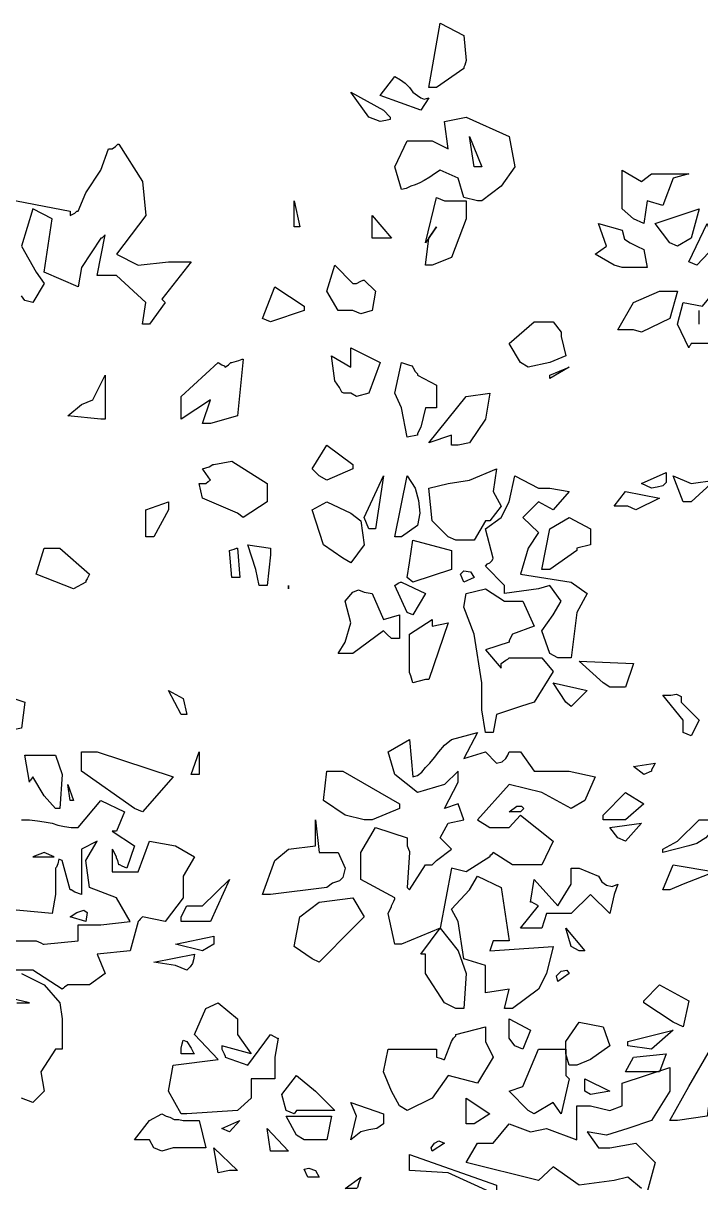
# Model space of a CAD drawing. Header units: millimetres. Extents: x 2810.5 to 2848.4, y 1624.4 to 1676.1.
# Drawn here: x 2820.015 to 2821.169, y 1661.764 to 1663.738 of the extents above; entities that cross this region are included whole.
import ezdxf

# ---------------------------------------------------------------- set-up
doc = ezdxf.new("R2010")
doc.units = ezdxf.units.MM
doc.layers.add('VERDE_ALBERI', color=104, linetype='Continuous')

msp = doc.modelspace()

# ---------------------------------------------------------------- linework, layer by layer
at = {"layer": 'VERDE_ALBERI', "linetype": 'ByBlock'}
for points in [[(2820.7057, 1663.628), (2820.7251, 1663.7377), (2820.7655, 1663.7165), (2820.7693, 1663.6741), (2820.7674, 1663.6665), (2820.7655, 1663.6626), (2820.7655, 1663.6607), (2820.7655, 1663.6607), (2820.7192, 1663.628), (2820.7057, 1663.628)], [(2820.6923, 1663.5894), (2820.623, 1663.6145), (2820.648, 1663.6472), (2820.6576, 1663.6414), (2820.6653, 1663.6356), (2820.673, 1663.628), (2820.6788, 1663.6202), (2820.6865, 1663.6145), (2820.6923, 1663.6106), (2820.6981, 1663.6086), (2820.7057, 1663.6106), (2820.6923, 1663.5894)], [(2820.6037, 1663.5779), (2820.5729, 1663.6202), (2820.6287, 1663.5894), (2820.6402, 1663.5779), (2820.6402, 1663.574), (2820.6326, 1663.5721), (2820.623, 1663.5701), (2820.6037, 1663.5779)], [(2820.7886, 1663.4354), (2820.7655, 1663.4411), (2820.7558, 1663.4739), (2820.7251, 1663.4874), (2820.7154, 1663.4815), (2820.7077, 1663.4758), (2820.6981, 1663.47), (2820.6903, 1663.4661), (2820.6826, 1663.4623), (2820.675, 1663.4604), (2820.6672, 1663.4565), (2820.6596, 1663.4546), (2820.648, 1663.4931), (2820.6692, 1663.5374), (2820.7116, 1663.5374), (2820.7385, 1663.5239), (2820.7327, 1663.5701), (2820.7693, 1663.5779), (2820.8425, 1663.5451), (2820.8522, 1663.4931), (2820.829, 1663.4604), (2820.7963, 1663.4354), (2820.7886, 1663.4354)], [(2820.1666, 1663.5239), (2820.1723, 1663.5278), (2820.1762, 1663.5316), (2820.1781, 1663.5316), (2820.1781, 1663.5316), (2820.2186, 1663.4681), (2820.2243, 1663.4103), (2820.1742, 1663.3448), (2820.2108, 1663.3256), (2820.2628, 1663.3313), (2820.3013, 1663.3313), (2820.2513, 1663.2678), (2820.2551, 1663.2639), (2820.2571, 1663.262), (2820.2571, 1663.262), (2820.2301, 1663.2254), (2820.2186, 1663.2254), (2820.2243, 1663.262), (2820.1742, 1663.3083), (2820.1415, 1663.3083), (2820.155, 1663.3775), (2820.1511, 1663.3737), (2820.1492, 1663.3718), (2820.1473, 1663.3718), (2820.1473, 1663.3718), (2820.1146, 1663.3217), (2820.1087, 1663.289), (2820.051, 1663.314), (2820.0645, 1663.4045), (2820.0317, 1663.4219), (2820.0125, 1663.3583), (2820.0375, 1663.314), (2820.051, 1663.2948), (2820.0317, 1663.262), (2820.0182, 1663.2659), (2820.0125, 1663.2736)], [(2820.7828, 1663.4931), (2820.7751, 1663.5451), (2820.7963, 1663.4931), (2820.7828, 1663.4931)], [(2819.974, 1663.4411), (2820.0952, 1663.418), (2820.0952, 1663.4142), (2820.0952, 1663.4123), (2820.0952, 1663.4103), (2820.0952, 1663.4103), (2820.103, 1663.4142), (2820.1068, 1663.418), (2820.1087, 1663.418), (2820.1087, 1663.418), (2820.1222, 1663.4488), (2820.1473, 1663.4874), (2820.1607, 1663.5239), (2820.1646, 1663.5239), (2820.1666, 1663.5239), (2820.1666, 1663.5239)], [(2821.0544, 1663.4045), (2821.0351, 1663.4219), (2821.0351, 1663.4874), (2821.0678, 1663.4681), (2821.0851, 1663.4815), (2821.1159, 1663.4815), (2821.1486, 1663.4815), (2821.1217, 1663.4739), (2821.1044, 1663.4276), (2821.0775, 1663.4354), (2821.0716, 1663.3968), (2821.0544, 1663.4045)], [(2820.4766, 1663.391), (2820.4766, 1663.4354), (2820.4862, 1663.391), (2820.4766, 1663.391)], [(2820.7, 1663.3256), (2820.7057, 1663.3718), (2820.7192, 1663.391), (2820.7, 1663.3641), (2820.7192, 1663.4411), (2820.7327, 1663.4354), (2820.7693, 1663.4354), (2820.7693, 1663.4045), (2820.7443, 1663.339), (2820.7116, 1663.3256), (2820.7, 1663.3256)], [(2820.6287, 1663.3718), (2820.6095, 1663.3718), (2820.6095, 1663.4103), (2820.6422, 1663.3718), (2820.6345, 1663.3718), (2820.6306, 1663.3718), (2820.6287, 1663.3718)], [(2821.1159, 1663.3641), (2821.0909, 1663.3968), (2821.1659, 1663.4219), (2821.1525, 1663.3718), (2821.1294, 1663.3583), (2821.1159, 1663.3641)], [(2821.0216, 1663.3256), (2820.9889, 1663.3448), (2821.0081, 1663.3583), (2820.9946, 1663.3968), (2821.0351, 1663.3853), (2821.0389, 1663.3699), (2821.0485, 1663.3641), (2821.0601, 1663.3583), (2821.0716, 1663.3525), (2821.0775, 1663.3217), (2821.0351, 1663.3217), (2821.0216, 1663.3256)], [(2821.1486, 1663.3313), (2821.1794, 1663.3968), (2821.1929, 1663.3583), (2821.1621, 1663.3256), (2821.1486, 1663.3313), (2821.1486, 1663.3313)], [(2820.6287, 1663.3718), (2820.6287, 1663.3718), (2820.6287, 1663.3718), (2820.6287, 1663.3718)], [(2820.6287, 1663.3718), (2820.6287, 1663.3718), (2820.6287, 1663.3718)], [(2820.5825, 1663.2948), (2820.5902, 1663.2986), (2820.5941, 1663.3005), (2820.596, 1663.3005), (2820.596, 1663.3005), (2820.6152, 1663.2813), (2820.6095, 1663.2486), (2820.5902, 1663.2428), (2820.5767, 1663.2486), (2820.5517, 1663.2486), (2820.5325, 1663.2813), (2820.5459, 1663.3256), (2820.5767, 1663.2948), (2820.5806, 1663.2948), (2820.5825, 1663.2948), (2820.5825, 1663.2948)], [(2820.4227, 1663.2351), (2820.4439, 1663.289), (2820.4939, 1663.2562), (2820.4939, 1663.2524), (2820.4939, 1663.2505), (2820.4939, 1663.2486), (2820.4939, 1663.2486), (2820.4361, 1663.2293), (2820.4227, 1663.2351), (2820.4227, 1663.2351)], [(2821.0544, 1663.2158), (2821.0274, 1663.2158), (2821.0544, 1663.262), (2821.0986, 1663.2813), (2821.1294, 1663.2813), (2821.1159, 1663.2351), (2821.0678, 1663.2119), (2821.0544, 1663.2158)], [(2821.2353, 1663.1715), (2821.2045, 1663.2158), (2821.1929, 1663.1927), (2821.1525, 1663.1927), (2821.1505, 1663.1888), (2821.1486, 1663.1869), (2821.1486, 1663.185), (2821.1486, 1663.185), (2821.1294, 1663.2254), (2821.139, 1663.262), (2821.1718, 1663.2562), (2821.1929, 1663.2813), (2821.2449, 1663.2486), (2821.2449, 1663.2755), (2821.2757, 1663.262), (2821.3085, 1663.2042), (2821.3008, 1663.1715), (2821.2488, 1663.1657), (2821.2353, 1663.1715)], [(2821.1659, 1663.2254), (2821.1659, 1663.2486)], [(2820.8618, 1663.16), (2820.8425, 1663.1927), (2820.8849, 1663.2293), (2820.9176, 1663.2293), (2820.9311, 1663.2119), (2820.9311, 1663.2081), (2820.9311, 1663.2062), (2820.9311, 1663.2042), (2820.9311, 1663.2042), (2820.9388, 1663.1715), (2820.9118, 1663.16), (2820.8752, 1663.1522), (2820.8618, 1663.16)], [(2820.5729, 1663.108), (2820.5613, 1663.108), (2820.5575, 1663.1099), (2820.5536, 1663.1176), (2820.5459, 1663.1291), (2820.5401, 1663.1715), (2820.5729, 1663.1522), (2820.5729, 1663.185), (2820.623, 1663.16), (2820.6037, 1663.108), (2820.5825, 1663.1022), (2820.5729, 1663.108)], [(2820.3206, 1663.056), (2820.3341, 1663.0964), (2820.284, 1663.0636), (2820.284, 1663.1022), (2820.3475, 1663.16), (2820.3533, 1663.1561), (2820.3572, 1663.1542), (2820.3591, 1663.1522), (2820.3591, 1663.1522), (2820.3649, 1663.1561), (2820.3688, 1663.16), (2820.3707, 1663.16), (2820.3707, 1663.16), (2820.3823, 1663.1638), (2820.388, 1663.1657), (2820.3899, 1663.1657), (2820.3899, 1663.1657), (2820.3803, 1663.0695), (2820.3341, 1663.056), (2820.3206, 1663.056)], [(2820.6692, 1663.0329), (2820.6596, 1663.083), (2820.648, 1663.108), (2820.6596, 1663.16), (2820.6711, 1663.1561), (2820.6769, 1663.1542), (2820.6788, 1663.1522), (2820.6788, 1663.1522), (2820.6826, 1663.1446), (2820.6865, 1663.1407), (2820.6865, 1663.1387), (2820.6865, 1663.1387), (2820.7192, 1663.1215), (2820.7192, 1663.083), (2820.7077, 1663.083), (2820.7019, 1663.083), (2820.7, 1663.083), (2820.7, 1663.083), (2820.6923, 1663.0502), (2820.6884, 1663.0425), (2820.6865, 1663.0386), (2820.6865, 1663.0367), (2820.6865, 1663.0367), (2820.6692, 1663.0329)], [(2820.9118, 1663.1387), (2820.9445, 1663.1522), (2820.9118, 1663.133), (2820.9118, 1663.1387)], [(2820.1473, 1663.0636), (2820.0915, 1663.0695), (2820.1146, 1663.0887), (2820.1338, 1663.0964), (2820.155, 1663.1387), (2820.155, 1663.0636), (2820.1473, 1663.0636)], [(2820.7443, 1663.0194), (2820.7443, 1663.0367), (2820.7057, 1663.0232), (2820.7693, 1663.1022), (2820.8098, 1663.108), (2820.8021, 1663.0636), (2820.7751, 1663.0232), (2820.7558, 1663.0194), (2820.7443, 1663.0194)], [(2820.519, 1662.9674), (2820.5074, 1662.9789), (2820.5325, 1663.0194), (2820.5767, 1662.9866), (2820.5767, 1662.9828), (2820.5767, 1662.9809), (2820.5767, 1662.9789), (2820.5767, 1662.9789), (2820.5325, 1662.9596), (2820.519, 1662.9674)], [(2820.3341, 1662.9596), (2820.3264, 1662.9712), (2820.3225, 1662.977), (2820.3206, 1662.9789), (2820.3206, 1662.9789), (2820.3322, 1662.9828), (2820.3379, 1662.9866), (2820.3399, 1662.9866), (2820.3399, 1662.9866), (2820.3707, 1662.9924), (2820.4304, 1662.9539), (2820.4304, 1662.9231), (2820.3899, 1662.8961), (2820.3803, 1662.9038), (2820.3206, 1662.9289), (2820.3148, 1662.9539), (2820.3206, 1662.9539), (2820.3244, 1662.9539), (2820.3264, 1662.9539), (2820.3264, 1662.9539), (2820.3302, 1662.9577), (2820.3341, 1662.9596), (2820.3341, 1662.9596)], [(2820.7385, 1662.8634), (2820.7116, 1662.8904), (2820.7057, 1662.9462), (2820.7385, 1662.9539), (2820.7751, 1662.9596), (2820.8213, 1662.9789), (2820.8155, 1662.9404), (2820.829, 1662.9154), (2820.8098, 1662.8904), (2820.8059, 1662.8904), (2820.804, 1662.8904), (2820.8021, 1662.8904), (2820.8021, 1662.8904), (2820.7828, 1662.8576), (2820.752, 1662.8576), (2820.7385, 1662.8634)], [(2821.0678, 1662.9539), (2821.1101, 1662.9731), (2821.1101, 1662.9558), (2821.1044, 1662.95), (2821.0948, 1662.9481), (2821.0851, 1662.9462), (2821.0678, 1662.9539), (2821.0678, 1662.9539)], [(2820.3341, 1662.9596), (2820.3341, 1662.9596), (2820.3341, 1662.9596), (2820.3341, 1662.9596)], [(2820.3341, 1662.9596), (2820.3341, 1662.9596), (2820.3341, 1662.9596)], [(2820.6037, 1662.8769), (2820.596, 1662.8961), (2820.6287, 1662.9674), (2820.6152, 1662.8769), (2820.6037, 1662.8769)], [(2820.648, 1662.8634), (2820.6692, 1662.9674), (2820.6826, 1662.9462), (2820.6884, 1662.925), (2820.6903, 1662.9038), (2820.6865, 1662.8826), (2820.6596, 1662.8634), (2820.648, 1662.8634), (2820.648, 1662.8634)], [(2820.9118, 1662.665), (2820.8983, 1662.7036), (2820.9176, 1662.7305), (2820.9311, 1662.7536), (2820.9118, 1662.7806), (2820.8926, 1662.7748), (2820.8348, 1662.7671), (2820.8348, 1662.7748), (2820.8348, 1662.7787), (2820.8348, 1662.7806), (2820.8348, 1662.7806), (2820.8021, 1662.8133), (2820.8059, 1662.8172), (2820.8098, 1662.8191), (2820.8098, 1662.8191), (2820.8136, 1662.8229), (2820.8155, 1662.8268), (2820.8155, 1662.8268), (2820.8021, 1662.8769), (2820.829, 1662.8961), (2820.8425, 1662.9231), (2820.8522, 1662.9674), (2820.8926, 1662.9462), (2820.9118, 1662.9462), (2820.9445, 1662.9404), (2820.9176, 1662.9096), (2820.8926, 1662.9231), (2820.8656, 1662.8961), (2820.8926, 1662.871), (2820.8752, 1662.8441), (2820.8618, 1662.7998), (2820.9484, 1662.7863), (2820.9754, 1662.7671), (2820.958, 1662.7343), (2820.9484, 1662.6573), (2820.9253, 1662.6573), (2820.9118, 1662.665), (2820.9118, 1662.665)], [(2821.139, 1662.9231), (2821.1217, 1662.9674), (2821.1525, 1662.9539), (2821.1929, 1662.9596), (2821.1525, 1662.9231), (2821.139, 1662.9231)], [(2821.0447, 1662.9154), (2821.0216, 1662.9154), (2821.0409, 1662.9404), (2821.0986, 1662.9289), (2821.0582, 1662.9096), (2821.0447, 1662.9154)], [(2820.2243, 1662.8634), (2820.2243, 1662.9096), (2820.2628, 1662.9231), (2820.2628, 1662.9154), (2820.2628, 1662.9115), (2820.2628, 1662.9096), (2820.2628, 1662.9096), (2820.2378, 1662.8634), (2820.2243, 1662.8634)], [(2820.5594, 1662.8268), (2820.5266, 1662.8499), (2820.5074, 1662.9096), (2820.5325, 1662.9231), (2820.5729, 1662.9038), (2820.5902, 1662.8904), (2820.596, 1662.8499), (2820.5729, 1662.8191), (2820.5594, 1662.8268)], [(2820.958, 1662.8403), (2820.9118, 1662.8075), (2820.8983, 1662.8075), (2820.9118, 1662.8769), (2820.9445, 1662.8961), (2820.9812, 1662.8769), (2820.9812, 1662.8499), (2820.958, 1662.8441), (2820.958, 1662.8422), (2820.958, 1662.8403), (2820.958, 1662.8403)], [(2820.6692, 1662.794), (2820.673, 1662.8191), (2820.6788, 1662.8576), (2820.7443, 1662.8403), (2820.7443, 1662.8075), (2820.6788, 1662.7863), (2820.6692, 1662.794)], [(2820.1011, 1662.7748), (2820.0375, 1662.7998), (2820.051, 1662.8441), (2820.078, 1662.8441), (2820.128, 1662.7998), (2820.1242, 1662.7921), (2820.1222, 1662.7883), (2820.1222, 1662.7863), (2820.1222, 1662.7863), (2820.1011, 1662.7748)], [(2820.3707, 1662.794), (2820.3668, 1662.8403), (2820.3745, 1662.8422), (2820.3784, 1662.8441), (2820.3803, 1662.8441), (2820.3803, 1662.8441), (2820.3842, 1662.794), (2820.3707, 1662.794)], [(2820.4169, 1662.7806), (2820.4111, 1662.8075), (2820.3976, 1662.8499), (2820.4361, 1662.8441), (2820.4361, 1662.8383), (2820.4361, 1662.8345), (2820.4361, 1662.8325), (2820.4361, 1662.8325), (2820.4304, 1662.7806), (2820.4169, 1662.7806)], [(2820.958, 1662.8403), (2820.958, 1662.8403), (2820.958, 1662.8403), (2820.958, 1662.8403)], [(2820.958, 1662.8403), (2820.958, 1662.8403), (2820.958, 1662.8403)], [(2820.8155, 1662.8268), (2820.8155, 1662.8268), (2820.8155, 1662.8268), (2820.8155, 1662.8268)], [(2820.7655, 1662.7863), (2820.7597, 1662.7998), (2820.7655, 1662.8056), (2820.777, 1662.8037), (2820.7828, 1662.794), (2820.7655, 1662.7863)], [(2820.467, 1662.7806), (2820.467, 1662.7748), (2820.467, 1662.7806)], [(2820.6692, 1662.7343), (2820.648, 1662.7806), (2820.6537, 1662.7844), (2820.6576, 1662.7863), (2820.6596, 1662.7863), (2820.6596, 1662.7863), (2820.7, 1662.7671), (2820.6788, 1662.7305), (2820.6692, 1662.7343)], [(2820.5729, 1662.665), (2820.5517, 1662.665), (2820.5632, 1662.6843), (2820.5729, 1662.717), (2820.5632, 1662.7536), (2820.5767, 1662.769), (2820.5864, 1662.7729), (2820.596, 1662.769), (2820.6095, 1662.7671), (2820.6287, 1662.7228), (2820.6557, 1662.7305), (2820.6557, 1662.6901), (2820.648, 1662.6901), (2820.6441, 1662.6901), (2820.6422, 1662.6901), (2820.6422, 1662.6901), (2820.6345, 1662.6978), (2820.6306, 1662.7016), (2820.6287, 1662.7036), (2820.6287, 1662.7036), (2820.5767, 1662.665), (2820.5748, 1662.665), (2820.5729, 1662.665)], [(2820.829, 1662.6477), (2820.8367, 1662.6535), (2820.8406, 1662.6554), (2820.8425, 1662.6573), (2820.8425, 1662.6573), (2820.8983, 1662.6573), (2820.9176, 1662.6342), (2820.8849, 1662.5822), (2820.8618, 1662.5745), (2820.8213, 1662.561), (2820.8155, 1662.5302), (2820.8021, 1662.5302), (2820.7963, 1662.5687), (2820.7963, 1662.615), (2820.7828, 1662.6978), (2820.7655, 1662.7439), (2820.7693, 1662.7671), (2820.8021, 1662.7748), (2820.8348, 1662.7536), (2820.8656, 1662.7536), (2820.8849, 1662.7112), (2820.8483, 1662.6978), (2820.8444, 1662.6901), (2820.8425, 1662.6862), (2820.8425, 1662.6843), (2820.8425, 1662.6843), (2820.8021, 1662.6708), (2820.829, 1662.64), (2820.829, 1662.6438), (2820.829, 1662.6477), (2820.829, 1662.6477)], [(2820.6788, 1662.615), (2820.675, 1662.6265), (2820.673, 1662.6323), (2820.673, 1662.6342), (2820.673, 1662.6978), (2820.7116, 1662.7228), (2820.7116, 1662.717), (2820.7116, 1662.7132), (2820.7116, 1662.7112), (2820.7116, 1662.7112), (2820.7385, 1662.717), (2820.7057, 1662.6207), (2820.7019, 1662.6207), (2820.7, 1662.6207), (2820.7, 1662.6207), (2820.6788, 1662.615), (2820.6788, 1662.615)], [(2820.5729, 1662.665), (2820.5729, 1662.665), (2820.5729, 1662.665), (2820.5729, 1662.665), (2820.5729, 1662.665)], [(2820.5729, 1662.665), (2820.5729, 1662.665), (2820.5729, 1662.665)], [(2820.9118, 1662.665), (2820.9118, 1662.665), (2820.9118, 1662.665), (2820.9118, 1662.665), (2820.9118, 1662.665), (2820.9118, 1662.665)], [(2821.0024, 1662.615), (2820.9619, 1662.6516), (2821.0544, 1662.6477), (2821.0409, 1662.6072), (2821.0139, 1662.6072), (2821.0024, 1662.615)], [(2820.7, 1662.6207), (2820.7, 1662.6207), (2820.7, 1662.6207), (2820.7, 1662.6207)], [(2819.9624, 1662.5379), (2819.9547, 1662.6015), (2819.9816, 1662.5937), (2820.0182, 1662.5822), (2820.0125, 1662.5379), (2819.974, 1662.5302), (2819.9624, 1662.5379)], [(2820.284, 1662.561), (2820.2628, 1662.6015), (2820.2878, 1662.588), (2820.2937, 1662.561), (2820.284, 1662.561)], [(2820.6788, 1662.615), (2820.6788, 1662.615), (2820.6788, 1662.615), (2820.6788, 1662.615), (2820.6788, 1662.615), (2820.6788, 1662.615)], [(2820.9388, 1662.5822), (2820.9176, 1662.615), (2820.9754, 1662.6015), (2820.9484, 1662.5745), (2820.9388, 1662.5822)], [(2821.139, 1662.5302), (2821.139, 1662.5417), (2821.139, 1662.5495), (2821.139, 1662.5514), (2821.139, 1662.5514), (2821.1044, 1662.5937), (2821.1178, 1662.5937), (2821.1274, 1662.5957), (2821.1352, 1662.5918), (2821.1352, 1662.5822), (2821.1659, 1662.5514), (2821.1525, 1662.5245), (2821.139, 1662.5302), (2821.139, 1662.5302)], [(2820.648, 1662.1701), (2820.6365, 1662.2221), (2820.6402, 1662.2298), (2820.6422, 1662.2337), (2820.6422, 1662.2355), (2820.6422, 1662.2355), (2820.6461, 1662.2433), (2820.648, 1662.2471), (2820.648, 1662.249), (2820.648, 1662.249), (2820.5902, 1662.2799), (2820.5902, 1662.326), (2820.6152, 1662.3684), (2820.6692, 1662.3511), (2820.6692, 1662.3434), (2820.6692, 1662.3395), (2820.6692, 1662.3376), (2820.6692, 1662.3376), (2820.6711, 1662.3319), (2820.673, 1662.328), (2820.673, 1662.326), (2820.673, 1662.326), (2820.6692, 1662.2664), (2820.6711, 1662.2644), (2820.673, 1662.2625), (2820.673, 1662.2625), (2820.7, 1662.3049), (2820.7057, 1662.3049), (2820.7096, 1662.3049), (2820.7116, 1662.3049), (2820.7116, 1662.3049), (2820.7154, 1662.3088), (2820.7192, 1662.3126), (2820.7192, 1662.3126), (2820.7443, 1662.3319), (2820.7251, 1662.3511), (2820.7385, 1662.3761), (2820.7655, 1662.3819), (2820.7558, 1662.4089), (2820.7327, 1662.4011), (2820.7558, 1662.4455), (2820.7558, 1662.4647), (2820.7327, 1662.4416), (2820.6865, 1662.4281), (2820.648, 1662.459), (2820.6365, 1662.4975), (2820.673, 1662.5186), (2820.6788, 1662.4551), (2820.6865, 1662.457), (2820.6942, 1662.4628), (2820.7, 1662.4705), (2820.7077, 1662.4782), (2820.7154, 1662.4879), (2820.7231, 1662.4975), (2820.7327, 1662.509), (2820.7443, 1662.5186), (2820.7886, 1662.5302), (2820.7655, 1662.4859), (2820.8021, 1662.4975), (2820.8213, 1662.4782), (2820.8309, 1662.4801), (2820.8367, 1662.4859), (2820.8406, 1662.4917), (2820.8425, 1662.4975), (2820.8541, 1662.4975), (2820.8598, 1662.4975), (2820.8618, 1662.4975), (2820.8618, 1662.4975), (2820.8849, 1662.4647), (2820.9445, 1662.4647), (2820.9889, 1662.4551), (2820.9715, 1662.4146), (2820.9484, 1662.4011), (2820.8983, 1662.4281), (2820.8425, 1662.4416), (2820.7886, 1662.3819), (2820.8098, 1662.3684), (2820.8425, 1662.3684), (2820.8618, 1662.3896), (2820.9176, 1662.3454), (2820.8983, 1662.3049), (2820.8483, 1662.3049), (2820.8155, 1662.326), (2820.8117, 1662.3223), (2820.8098, 1662.3203), (2820.8098, 1662.3184), (2820.8098, 1662.3184), (2820.7693, 1662.2933), (2820.7443, 1662.2991), (2820.7251, 1662.197), (2820.6596, 1662.1701), (2820.648, 1662.1701), (2820.648, 1662.1701)], [(2821.139, 1662.5302), (2821.139, 1662.5302), (2821.139, 1662.5302), (2821.139, 1662.5302), (2821.139, 1662.5302), (2821.139, 1662.5302)], [(2821.139, 1662.5302), (2821.139, 1662.5302), (2821.139, 1662.5302)], [(2820.0317, 1662.4917), (2820.0702, 1662.4917), (2820.0818, 1662.459), (2820.078, 1662.4011), (2820.0702, 1662.4011), (2820.051, 1662.4224), (2820.0317, 1662.4551), (2820.0279, 1662.4494), (2820.026, 1662.4474), (2820.026, 1662.4455), (2820.026, 1662.4455), (2820.0182, 1662.4917), (2820.026, 1662.4917), (2820.0298, 1662.4917), (2820.0317, 1662.4917)], [(2820.2051, 1662.4011), (2820.1146, 1662.4647), (2820.1146, 1662.4975), (2820.1415, 1662.4975), (2820.2705, 1662.4551), (2820.2186, 1662.3954), (2820.2051, 1662.4011)], [(2820.3013, 1662.459), (2820.3148, 1662.4975), (2820.3148, 1662.459), (2820.3013, 1662.459)], [(2820.596, 1662.3819), (2820.5632, 1662.3896), (2820.5266, 1662.4146), (2820.5325, 1662.4647), (2820.5594, 1662.4647), (2820.6557, 1662.4089), (2820.6557, 1662.405), (2820.6557, 1662.4031), (2820.6557, 1662.4011), (2820.6557, 1662.4011), (2820.6095, 1662.3819), (2820.596, 1662.3819)], [(2821.0716, 1662.459), (2821.0544, 1662.4725), (2821.0909, 1662.4782), (2821.0871, 1662.4705), (2821.0851, 1662.4666), (2821.0851, 1662.4647), (2821.0851, 1662.4647), (2821.0716, 1662.459)], [(2820.0952, 1662.4146), (2820.0915, 1662.4416), (2820.1011, 1662.4146), (2820.0952, 1662.4146)], [(2821.0024, 1662.3896), (2821.0409, 1662.4281), (2821.0716, 1662.4089), (2821.0409, 1662.3819), (2821.0024, 1662.3819), (2821.0024, 1662.3896)], [(2820.0125, 1662.3819), (2820.026, 1662.3819), (2820.0395, 1662.38), (2820.051, 1662.378), (2820.0645, 1662.3761), (2820.0741, 1662.3723), (2820.0856, 1662.3704), (2820.0972, 1662.3684), (2820.1087, 1662.3684), (2820.1473, 1662.4146), (2820.1877, 1662.3954), (2820.1742, 1662.3626), (2820.1703, 1662.3626), (2820.1685, 1662.3626), (2820.1666, 1662.3626), (2820.1666, 1662.3626), (2820.2051, 1662.3376), (2820.1916, 1662.2991), (2820.1838, 1662.303), (2820.18, 1662.3049), (2820.1781, 1662.3049), (2820.1781, 1662.3049), (2820.1762, 1662.3126), (2820.1742, 1662.3164), (2820.1742, 1662.3184), (2820.1742, 1662.3184), (2820.1703, 1662.326), (2820.1685, 1662.3299), (2820.1666, 1662.3319), (2820.1666, 1662.3319), (2820.1666, 1662.2933), (2820.2108, 1662.2933), (2820.2301, 1662.3454), (2820.2744, 1662.3376), (2820.3072, 1662.3184), (2820.2878, 1662.2856), (2820.2878, 1662.2664), (2820.2878, 1662.249), (2820.2571, 1662.2086), (2820.2186, 1662.2163), (2820.2147, 1662.2124), (2820.2127, 1662.2105), (2820.2108, 1662.2086), (2820.2108, 1662.2086), (2820.1973, 1662.1585), (2820.1415, 1662.1528), (2820.155, 1662.12), (2820.128, 1662.1007), (2820.0915, 1662.1007), (2820.0856, 1662.0969), (2820.0837, 1662.095), (2820.0818, 1662.0931), (2820.0818, 1662.0931), (2820.0317, 1662.1258), (2819.9951, 1662.1258)], [(2820.8425, 1662.3954), (2820.8559, 1662.405), (2820.8637, 1662.405), (2820.8675, 1662.4011), (2820.8618, 1662.3954), (2820.8425, 1662.3954), (2820.8425, 1662.3954)], [(2820.5131, 1662.3819), (2820.519, 1662.326), (2820.5517, 1662.326), (2820.5632, 1662.2991), (2820.5594, 1662.2837), (2820.5536, 1662.2779), (2820.5421, 1662.274), (2820.5325, 1662.2664), (2820.4361, 1662.2548), (2820.4227, 1662.2548), (2820.4439, 1662.3126), (2820.467, 1662.3319), (2820.5131, 1662.3376), (2820.5131, 1662.3588), (2820.5131, 1662.3819)], [(2821.1044, 1662.3319), (2821.1294, 1662.3454), (2821.1659, 1662.3819), (2821.1929, 1662.3819), (2821.189, 1662.3646), (2821.1775, 1662.3511), (2821.1621, 1662.3415), (2821.1486, 1662.3376), (2821.1044, 1662.326), (2821.1044, 1662.3319)], [(2821.0274, 1662.3511), (2821.0139, 1662.3684), (2821.0678, 1662.3761), (2821.0409, 1662.3454), (2821.0274, 1662.3511)], [(2819.9547, 1662.1758), (2820.0375, 1662.1758), (2820.0452, 1662.172), (2820.0491, 1662.1701), (2820.051, 1662.1701), (2820.051, 1662.1701), (2820.1087, 1662.1758), (2820.1087, 1662.2028), (2820.1473, 1662.2028), (2820.1973, 1662.2086), (2820.1742, 1662.249), (2820.128, 1662.2664), (2820.1222, 1662.3126), (2820.1415, 1662.3454), (2820.1146, 1662.3319), (2820.1146, 1662.2548), (2820.103, 1662.2587), (2820.0972, 1662.2625), (2820.0952, 1662.2625), (2820.0952, 1662.2625), (2820.0818, 1662.3126), (2820.076, 1662.3145), (2820.0741, 1662.3068), (2820.0722, 1662.301), (2820.0702, 1662.2991), (2820.0702, 1662.2991), (2820.0702, 1662.2548), (2820.0645, 1662.2221), (2819.9855, 1662.2298)], [(2820.0683, 1662.3184), (2820.051, 1662.326), (2820.0317, 1662.3184), (2820.0683, 1662.3184)], [(2821.1044, 1662.2625), (2821.1217, 1662.3049), (2821.1929, 1662.2933), (2821.139, 1662.2722), (2821.1159, 1662.2625), (2821.1044, 1662.2625)], [(2820.8348, 1662.0603), (2820.8425, 1662.0931), (2820.8021, 1662.0873), (2820.8021, 1662.1335), (2820.7655, 1662.1451), (2820.7558, 1662.2086), (2820.7443, 1662.2298), (2820.7751, 1662.2625), (2820.7886, 1662.2856), (2820.829, 1662.2664), (2820.8425, 1662.1758), (2820.8155, 1662.1758), (2820.8098, 1662.1585), (2820.9176, 1662.1662), (2820.906, 1662.12), (2820.8926, 1662.0931), (2820.8483, 1662.0603), (2820.8348, 1662.0603)], [(2820.8849, 1662.197), (2820.8618, 1662.197), (2820.8926, 1662.2355), (2820.8849, 1662.2394), (2820.881, 1662.2413), (2820.8791, 1662.2413), (2820.8791, 1662.2413), (2820.8849, 1662.2799), (2820.9253, 1662.2355), (2820.9484, 1662.2722), (2820.9484, 1662.2991), (2820.9561, 1662.2991), (2820.96, 1662.2991), (2820.9619, 1662.2991), (2820.9619, 1662.2991), (2820.9946, 1662.2856), (2821.0004, 1662.276), (2821.0081, 1662.2703), (2821.0178, 1662.2683), (2821.0274, 1662.2722), (2821.0216, 1662.2548), (2821.0139, 1662.2221), (2820.9812, 1662.2548), (2820.9484, 1662.2221), (2820.906, 1662.2221), (2820.8983, 1662.197), (2820.8849, 1662.197)], [(2820.284, 1662.2163), (2820.2937, 1662.2355), (2820.3206, 1662.2355), (2820.3668, 1662.2799), (2820.3341, 1662.2086), (2820.284, 1662.2086), (2820.284, 1662.2163)], [(2820.5074, 1662.1451), (2820.4766, 1662.1662), (2820.4862, 1662.2163), (2820.519, 1662.2413), (2820.5767, 1662.249), (2820.596, 1662.2163), (2820.5767, 1662.197), (2820.519, 1662.1393), (2820.5074, 1662.1451)], [(2820.0952, 1662.2163), (2820.1068, 1662.224), (2820.1184, 1662.2279), (2820.1242, 1662.224), (2820.1222, 1662.2086), (2820.0952, 1662.2163), (2820.0952, 1662.2163)], [(2820.3206, 1662.1585), (2820.2744, 1662.1701), (2820.3399, 1662.1836), (2820.3399, 1662.1758), (2820.3399, 1662.172), (2820.3399, 1662.1701), (2820.3399, 1662.1701), (2820.3206, 1662.1585)], [(2820.7327, 1662.0699), (2820.7, 1662.12), (2820.7, 1662.1528), (2820.6961, 1662.1528), (2820.6942, 1662.1528), (2820.6923, 1662.1528), (2820.6923, 1662.1528), (2820.7251, 1662.197), (2820.7558, 1662.1585), (2820.7693, 1662.12), (2820.7655, 1662.0603), (2820.7577, 1662.0603), (2820.7539, 1662.0603), (2820.752, 1662.0603), (2820.752, 1662.0603), (2820.7327, 1662.0699)], [(2820.9484, 1662.1662), (2820.9388, 1662.197), (2820.9715, 1662.1585), (2820.9619, 1662.1585), (2820.9484, 1662.1662)], [(2820.648, 1662.1701), (2820.648, 1662.1701), (2820.648, 1662.1701), (2820.648, 1662.1701), (2820.648, 1662.1701), (2820.648, 1662.1701)], [(2820.2744, 1662.1335), (2820.2378, 1662.1393), (2820.3072, 1662.1528), (2820.3052, 1662.1431), (2820.3033, 1662.1373), (2820.2994, 1662.1316), (2820.2937, 1662.1258), (2820.2744, 1662.1335)], [(2820.9253, 1662.1066), (2820.9234, 1662.1162), (2820.9311, 1662.1238), (2820.9407, 1662.1258), (2820.9445, 1662.12), (2820.9253, 1662.1066)], [(2820.0125, 1662.12), (2820.051, 1662.1007), (2820.078, 1662.0699), (2820.0818, 1662.043), (2820.0818, 1661.991), (2820.076, 1661.991), (2820.0722, 1661.991), (2820.0702, 1661.991), (2820.0702, 1661.991), (2820.0452, 1661.9525), (2820.051, 1661.9197), (2820.0317, 1661.9005), (2820.0125, 1661.9081)], [(2821.1217, 1662.0372), (2821.0716, 1662.0699), (2821.0716, 1662.0718), (2821.0716, 1662.0738), (2821.0716, 1662.0738), (2821.0986, 1662.1007), (2821.1486, 1662.0738), (2821.139, 1662.0295), (2821.1217, 1662.0372), (2821.1217, 1662.0372)], [(2820.0047, 1662.0699), (2820.026, 1662.0699), (2819.9855, 1662.0796)], [(2820.3533, 1661.991), (2820.3572, 1661.9832), (2820.3591, 1661.9795), (2820.3591, 1661.9775), (2820.3591, 1661.9775), (2820.3976, 1661.964), (2820.4361, 1662.016), (2820.4439, 1662.0122), (2820.4477, 1662.0102), (2820.4496, 1662.0102), (2820.4496, 1662.0102), (2820.4439, 1661.9775), (2820.4439, 1661.9409), (2820.4034, 1661.9409), (2820.4034, 1661.9081), (2820.3803, 1661.887), (2820.2937, 1661.8812), (2820.284, 1661.8812), (2820.2628, 1661.9197), (2820.2705, 1661.964), (2820.3475, 1661.9736), (2820.3072, 1662.016), (2820.3264, 1662.0603), (2820.3475, 1662.0699), (2820.3803, 1662.043), (2820.3803, 1662.016), (2820.4034, 1661.9832), (2820.3533, 1661.9967), (2820.3533, 1661.9929), (2820.3533, 1661.991), (2820.3533, 1661.991)], [(2820.6557, 1661.8947), (2820.6422, 1661.9197), (2820.6287, 1661.9525), (2820.6365, 1661.991), (2820.7192, 1661.991), (2820.7192, 1661.9832), (2820.7192, 1661.9795), (2820.7192, 1661.9775), (2820.7192, 1661.9775), (2820.727, 1661.9756), (2820.7308, 1661.9736), (2820.7327, 1661.9736), (2820.7327, 1661.9736), (2820.7443, 1662.0045), (2820.7481, 1662.0102), (2820.752, 1662.0141), (2820.752, 1662.016), (2820.752, 1662.016), (2820.8021, 1662.0295), (2820.8021, 1662.0045), (2820.8155, 1661.9775), (2820.7886, 1661.9332), (2820.7385, 1661.9467), (2820.7116, 1661.9081), (2820.6692, 1661.887), (2820.6557, 1661.8947)], [(2820.8522, 1661.9967), (2820.8425, 1662.0102), (2820.8425, 1662.043), (2820.8791, 1662.0237), (2820.8656, 1661.991), (2820.8522, 1661.9967)], [(2820.9445, 1661.964), (2820.9388, 1661.9832), (2820.9388, 1662.0045), (2820.9619, 1662.0372), (2821.0024, 1662.0295), (2821.0139, 1661.9967), (2820.9812, 1661.9736), (2820.958, 1661.964), (2820.9445, 1661.964)], [(2821.1217, 1662.0372), (2821.1217, 1662.0372), (2821.1217, 1662.0372), (2821.1217, 1662.0372), (2821.1217, 1662.0372), (2821.1217, 1662.0372)], [(2820.284, 1661.9832), (2820.284, 1661.9929), (2820.2859, 1662.0006), (2820.2878, 1662.0064), (2820.2937, 1662.0045), (2820.3013, 1661.9929), (2820.3052, 1661.9852), (2820.3072, 1661.9832), (2820.3072, 1661.9832), (2820.284, 1661.9832)], [(2821.0447, 1662.0045), (2821.1217, 1662.0237), (2821.0851, 1661.991), (2821.0447, 1661.9967), (2821.0447, 1662.0045), (2821.0447, 1662.0045)], [(2820.3533, 1661.991), (2820.3533, 1661.991), (2820.3533, 1661.991), (2820.3533, 1661.991)], [(2820.3533, 1661.991), (2820.3533, 1661.991), (2820.3533, 1661.991)], [(2820.9445, 1661.9409), (2820.9311, 1661.8812), (2820.9176, 1661.9005), (2820.8849, 1661.8812), (2820.8752, 1661.887), (2820.8425, 1661.9197), (2820.8656, 1661.9275), (2820.8926, 1661.991), (2820.9388, 1661.991), (2820.9388, 1661.9467), (2820.9426, 1661.9428), (2820.9445, 1661.9409), (2820.9445, 1661.9409)], [(2821.1929, 1661.9775), (2821.1794, 1661.8774), (2821.1294, 1661.8696), (2821.1159, 1661.8696), (2821.1486, 1661.9275), (2821.1852, 1661.991), (2821.1852, 1661.9871), (2821.1852, 1661.9852), (2821.1852, 1661.9832), (2821.1852, 1661.9832), (2821.189, 1661.9795), (2821.1929, 1661.9775), (2821.1929, 1661.9775)], [(2821.0409, 1661.9525), (2821.0544, 1661.9775), (2821.1101, 1661.9832), (2821.0986, 1661.9525), (2821.0544, 1661.9525), (2821.0409, 1661.9525)], [(2820.4631, 1661.887), (2820.4554, 1661.914), (2820.4804, 1661.9467), (2820.5131, 1661.9197), (2820.5459, 1661.887), (2820.4804, 1661.887), (2820.4766, 1661.8812), (2820.4631, 1661.887), (2820.4631, 1661.887)], [(2820.958, 1661.8446), (2820.958, 1661.8947), (2820.9812, 1661.8947), (2821.0139, 1661.887), (2821.0351, 1661.8947), (2821.0351, 1661.9332), (2821.1159, 1661.9602), (2821.1159, 1661.9197), (2821.0851, 1661.8696), (2821.0447, 1661.8561), (2821.0081, 1661.8446), (2820.9754, 1661.8504), (2820.9946, 1661.8234), (2821.0139, 1661.8234), (2821.0582, 1661.8311), (2821.0909, 1661.7984), (2821.0775, 1661.7483)], [(2820.9715, 1661.9197), (2820.9715, 1661.9313), (2820.9715, 1661.939), (2820.9715, 1661.9409), (2820.9715, 1661.9409), (2821.0139, 1661.9197), (2820.9812, 1661.914), (2820.9715, 1661.9197), (2820.9715, 1661.9197)], [(2820.7693, 1661.8639), (2820.7693, 1661.9081), (2820.8098, 1661.8812), (2820.7828, 1661.8639), (2820.7693, 1661.8639)], [(2820.5729, 1661.8369), (2820.5825, 1661.8774), (2820.5729, 1661.9005), (2820.6287, 1661.8812), (2820.6287, 1661.8639), (2820.6172, 1661.8561), (2820.6037, 1661.8542), (2820.5902, 1661.8504), (2820.5729, 1661.8369), (2820.5729, 1661.8369)], [(2820.3148, 1661.8234), (2820.2705, 1661.8234), (2820.2513, 1661.8176), (2820.2378, 1661.8234), (2820.2301, 1661.8369), (2820.2051, 1661.8369), (2820.2301, 1661.8696), (2820.2513, 1661.8812), (2820.2589, 1661.8774), (2820.2648, 1661.8754), (2820.2724, 1661.8716), (2820.2802, 1661.8716), (2820.2878, 1661.8696), (2820.2956, 1661.8696), (2820.3052, 1661.8696), (2820.3148, 1661.8696), (2820.3264, 1661.8234), (2820.3206, 1661.8234), (2820.3168, 1661.8234), (2820.3148, 1661.8234)], [(2820.3533, 1661.8561), (2820.3842, 1661.8696), (2820.3668, 1661.8504), (2820.3533, 1661.8561), (2820.3533, 1661.8561)], [(2820.4631, 1661.887), (2820.4631, 1661.887), (2820.4631, 1661.887), (2820.4631, 1661.887), (2820.4631, 1661.887), (2820.4631, 1661.887)], [(2820.4631, 1661.887), (2820.4631, 1661.887), (2820.4631, 1661.887)], [(2820.4804, 1661.8446), (2820.4631, 1661.8774), (2820.5401, 1661.8774), (2820.5325, 1661.8369), (2820.4939, 1661.8369), (2820.4804, 1661.8446)], [(2820.4554, 1661.8176), (2820.4361, 1661.8176), (2820.4304, 1661.8561), (2820.467, 1661.8176), (2820.4612, 1661.8176), (2820.4574, 1661.8176), (2820.4554, 1661.8176)], [(2821.0678, 1661.7541), (2821.0447, 1661.7734), (2821.0216, 1661.7676), (2820.9619, 1661.7599), (2820.9176, 1661.7907), (2820.8926, 1661.7676), (2820.7693, 1661.7984), (2820.7886, 1661.8311), (2820.8155, 1661.8311), (2820.8425, 1661.8639), (2820.8791, 1661.8504), (2820.906, 1661.8561), (2820.958, 1661.8369), (2820.958, 1661.8408), (2820.958, 1661.8446)], [(2820.7116, 1661.8176), (2820.7096, 1661.8234), (2820.7154, 1661.8311), (2820.7231, 1661.835), (2820.7327, 1661.8311), (2820.7116, 1661.8176)], [(2820.3148, 1661.8234), (2820.3148, 1661.8234), (2820.3148, 1661.8234), (2820.3148, 1661.8234)], [(2820.3148, 1661.8234), (2820.3148, 1661.8234), (2820.3148, 1661.8234)], [(2820.3475, 1661.781), (2820.3399, 1661.8234), (2820.3803, 1661.7849), (2820.3726, 1661.7849), (2820.3688, 1661.7849), (2820.3668, 1661.7849), (2820.3668, 1661.7849), (2820.3475, 1661.781)], [(2820.4554, 1661.8176), (2820.4554, 1661.8176), (2820.4554, 1661.8176), (2820.4554, 1661.8176)], [(2820.4554, 1661.8176), (2820.4554, 1661.8176), (2820.4554, 1661.8176)], [(2820.8098, 1661.7483), (2820.7385, 1661.781), (2820.673, 1661.7849), (2820.673, 1661.8119), (2820.8213, 1661.7599), (2820.8213, 1661.7483), (2820.8098, 1661.7483)], [(2820.4997, 1661.7734), (2820.4939, 1661.7869), (2820.5016, 1661.7888), (2820.5131, 1661.7849), (2820.519, 1661.7734), (2820.4997, 1661.7734)], [(2820.5632, 1661.7541), (2820.5902, 1661.7734), (2820.5864, 1661.7618), (2820.5845, 1661.756), (2820.5825, 1661.7541), (2820.5825, 1661.7541), (2820.5632, 1661.7541), (2820.5632, 1661.7541)]]:
    msp.add_lwpolyline(points, dxfattribs=at)

doc.saveas('drawing.dxf')
